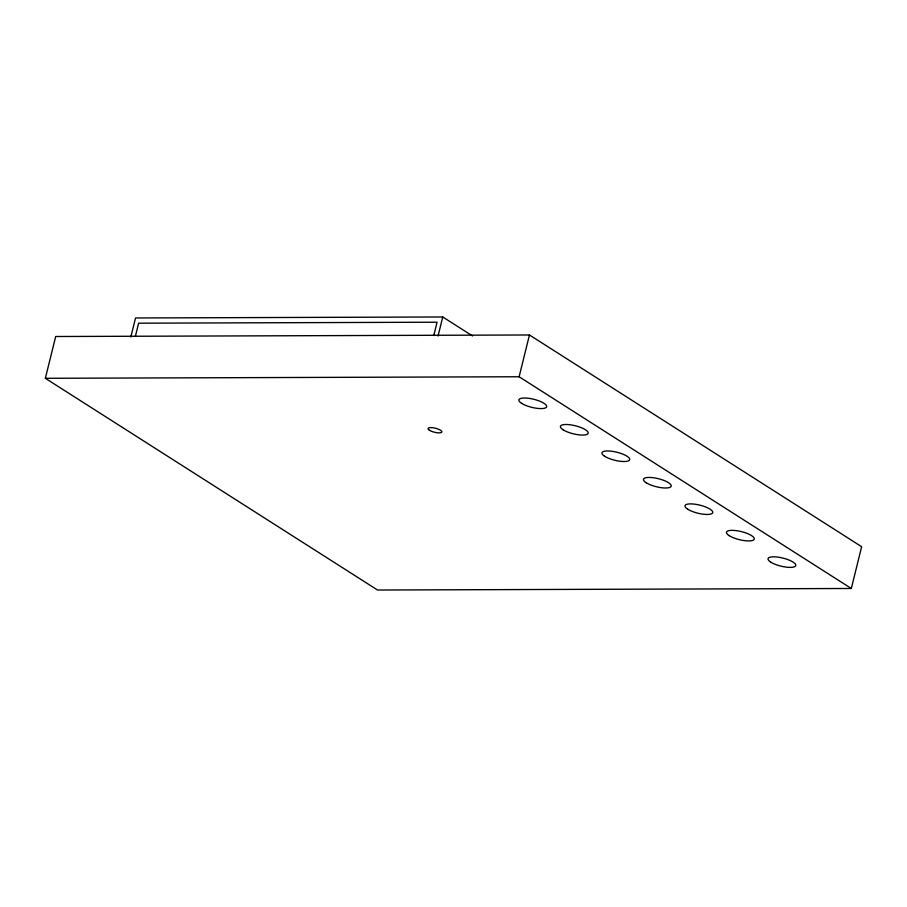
<?xml version="1.0" encoding="UTF-8"?>
<svg xmlns="http://www.w3.org/2000/svg" width="907" height="907" viewBox="0 0 907 907"><rect width="100%" height="100%" fill="white"/><g stroke="black" fill="none" stroke-linecap="round" stroke-linejoin="round"><path stroke-width="1.36" d="M45.35 378.298L55.69 336.508L529.461 334.978L861.65 546.706L851.31 588.484L377.539 590.026L45.35 378.298L519.121 376.756L851.31 588.484M130.823 337.03L135.54 317.972L442.752 316.974L472.57 335.975M135.358 336.44L138.635 323.187L437.072 322.212L433.795 335.465M438.047 336.032L442.752 316.974M519.121 376.756L529.461 334.978M429.385 430.247A7.143 2.075 13.9 0 0 441.335 432.514A7.143 2.075 13.9 0 0 434.147 427.934A7.143 2.075 13.9 0 0 429.385 430.247M521.627 403.354A14.285 4.15 13.9 0 0 545.538 407.878A14.285 4.15 13.9 0 0 531.162 398.706A14.285 4.15 13.9 0 0 521.627 403.354M563.156 429.816A14.285 4.15 13.9 0 0 587.067 434.351A14.285 4.15 13.9 0 0 572.68 425.179A14.285 4.15 13.9 0 0 563.156 429.816M604.674 456.278A14.285 4.15 13.9 0 0 628.585 460.813A14.285 4.15 13.9 0 0 614.209 451.641A14.285 4.15 13.9 0 0 604.674 456.278M646.203 482.751A14.285 4.15 13.9 0 0 670.114 487.274A14.285 4.15 13.9 0 0 655.727 478.114A14.285 4.15 13.9 0 0 646.203 482.751M687.721 509.212A14.285 4.15 13.9 0 0 711.632 513.747A14.285 4.15 13.9 0 0 697.256 504.575A14.285 4.15 13.9 0 0 687.721 509.212M729.251 535.686A14.285 4.15 13.9 0 0 753.161 540.209A14.285 4.15 13.9 0 0 738.774 531.037A14.285 4.15 13.9 0 0 729.251 535.686M770.769 562.147A14.285 4.15 13.9 0 0 794.679 566.671A14.285 4.15 13.9 0 0 780.303 557.51A14.285 4.15 13.9 0 0 770.769 562.147"/></g></svg>
